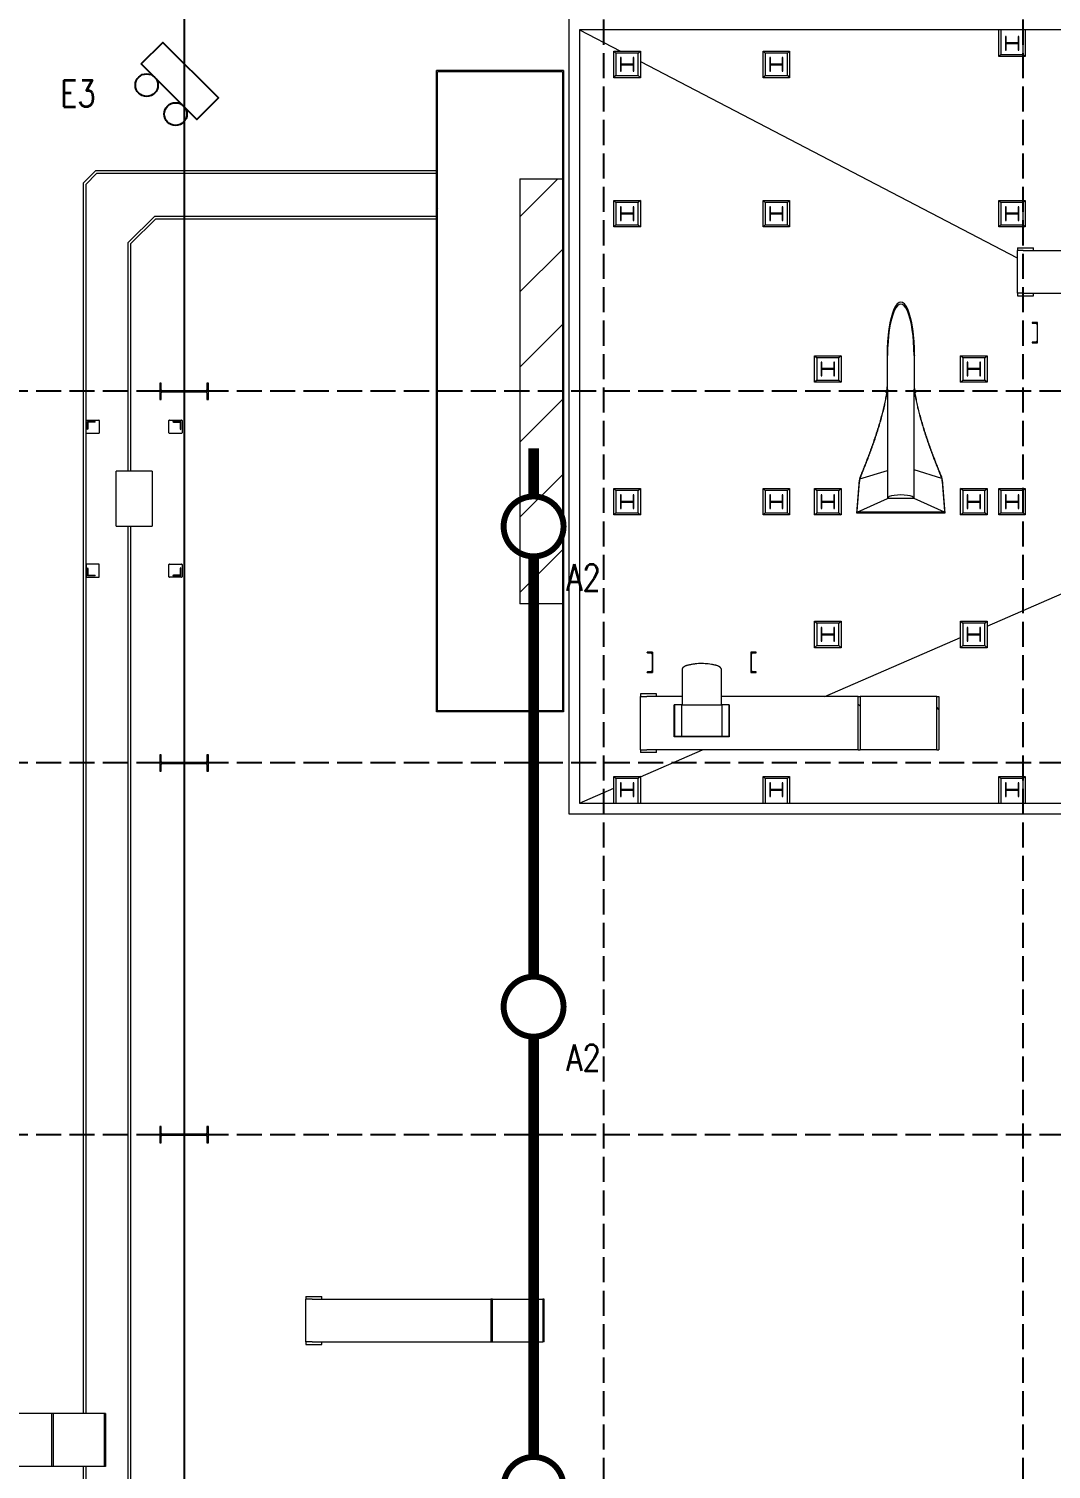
# Model space of a CAD drawing. Header units: millimetres. Extents: x 91119 to 433967, y 16708 to 144224.
# Drawn here: x 335228 to 354484, y 43395 to 70520 of the extents above; entities that cross this region are included whole.
import ezdxf

# ---------------------------------------------------------------- set-up
doc = ezdxf.new("R2010")
doc.units = ezdxf.units.MM
doc.header["$LTSCALE"] = 100
doc.linetypes.add('121217 IES and EMR$0$XKITLINE03', pattern=[6.299213, 4.724409, -1.574803])
doc.linetypes.add('DASHED', pattern=[19.05, 12.7, -6.35])
for name, color, linetype in [('121217 IES and EMR$0$grid', 8, 'Continuous'), ('121217 IES and EMR$0$Xref', 8, 'Continuous'), ('Lighting', 5, 'Continuous')]:
    doc.layers.add(name, color=color, linetype=linetype)
doc.styles.add('ROMANS', font='romans.shx', dxfattribs={"width": 0.8, "height": 2.5})

msp = doc.modelspace()

# ---------------------------------------------------------------- linework, layer by layer
at = {"layer": '121217 IES and EMR$0$grid', "linetype": '121217 IES and EMR$0$XKITLINE03'}
for p, q in [((338152, 138606), (338152, 22312)), ((346052, 138095), (346052, 25094)), ((353952, 138095), (353952, 25094)), ((338152, 125834), (338152, 30795)), ((409538, 63694), (256276, 63694)), ((409538, 56694), (257573, 56694)), ((409538, 49694), (255652, 49694))]:
    msp.add_line(p, q, dxfattribs=at)
at = {"layer": '121217 IES and EMR$0$Xref', "linetype": 'Continuous', "lineweight": 20}
for p, q in [((345402, 70699), (345402, 55739)), ((345602, 70499), (346370, 70099)), ((345602, 70499), (345602, 55939)), ((372202, 70499), (345602, 70499)), ((353497, 69999), (353497, 70499)), ((353957, 70499), (353537, 70499)), ((353537, 70499), (353537, 70039)), ((353635, 70378), (353623, 70378)), ((353623, 70378), (353623, 70120)), ((353635, 70267), (353635, 70378)), ((353848, 70255), (353647, 70255)), ((353860, 70378), (353860, 70267)), ((353872, 70378), (353860, 70378)), ((353872, 70120), (353872, 70378)), ((353957, 70039), (353957, 70499)), ((353997, 70499), (353997, 69999)), ((346247, 70099), (346747, 70099)), ((346247, 69599), (346247, 70099)), ((346247, 70099), (346287, 70059)), ((346287, 70059), (346287, 69639)), ((346707, 70059), (346287, 70059)), ((346707, 70059), (346747, 70099)), ((346707, 69639), (346707, 70059)), ((346747, 70099), (346747, 69599)), ((349057, 69599), (349057, 70099)), ((349057, 70099), (349557, 70099)), ((349057, 70099), (349097, 70059)), ((349517, 70059), (349097, 70059)), ((349097, 70059), (349097, 69639)), ((349557, 70099), (349517, 70059)), ((349517, 69639), (349517, 70059)), ((349557, 70099), (349557, 69599)), ((353497, 69999), (353537, 70039)), ((353997, 69999), (353497, 69999)), ((353537, 70039), (353957, 70039)), ((353623, 70120), (353635, 70120)), ((353635, 70120), (353635, 70230)), ((353647, 70243), (353848, 70243)), ((353860, 70230), (353860, 70120)), ((353860, 70120), (353872, 70120)), ((353997, 69999), (353957, 70039)), ((345297, 69732), (342907, 69732)), ((342907, 57656), (342907, 69732)), ((345277, 69712), (342927, 69712)), ((342927, 57676), (342927, 69712)), ((345277, 69712), (345277, 57676)), ((345297, 69732), (345297, 57656)), ((346385, 69978), (346373, 69978)), ((346373, 69978), (346373, 69720)), ((346373, 69720), (346385, 69720)), ((346385, 69867), (346385, 69978)), ((346385, 69720), (346385, 69830)), ((346598, 69855), (346397, 69855)), ((346397, 69843), (346598, 69843)), ((346610, 69978), (346610, 69867)), ((346622, 69978), (346610, 69978)), ((346610, 69830), (346610, 69720)), ((346610, 69720), (346622, 69720)), ((346622, 69720), (346622, 69978)), ((346747, 69902), (353844, 66204)), ((349183, 69978), (349183, 69720)), ((349195, 69978), (349183, 69978)), ((349183, 69720), (349195, 69720)), ((349195, 69867), (349195, 69978)), ((349195, 69720), (349195, 69830)), ((349408, 69855), (349207, 69855)), ((349207, 69843), (349408, 69843)), ((349420, 69978), (349420, 69867)), ((349432, 69978), (349420, 69978)), ((349420, 69830), (349420, 69720)), ((349420, 69720), (349432, 69720)), ((349432, 69720), (349432, 69978)), ((346247, 69599), (346287, 69639)), ((346747, 69599), (346247, 69599)), ((346287, 69639), (346707, 69639)), ((346707, 69639), (346747, 69599)), ((349097, 69639), (349057, 69599)), ((349557, 69599), (349057, 69599)), ((349097, 69639), (349517, 69639)), ((349517, 69639), (349557, 69599)), ((336485, 67844), (336252, 67611)), ((342907, 67844), (336485, 67844)), ((336252, 67611), (336252, 44444)), ((336506, 67794), (336302, 67590)), ((336302, 67590), (336302, 44444)), ((342907, 67794), (336506, 67794)), ((344477, 67694), (344477, 59694)), ((344477, 67694), (345277, 67694)), ((345277, 67694), (345277, 59694)), ((346247, 66789), (346247, 67289)), ((346247, 67289), (346747, 67289)), ((346247, 67289), (346287, 67249)), ((346747, 67289), (346707, 67249)), ((346747, 67289), (346747, 66789)), ((349057, 66789), (349057, 67289)), ((349057, 67289), (349557, 67289)), ((349057, 67289), (349097, 67249)), ((349557, 67289), (349517, 67249)), ((349557, 67289), (349557, 66789)), ((353497, 66789), (353497, 67289)), ((353497, 67289), (353997, 67289)), ((353537, 67249), (353497, 67289)), ((353957, 67249), (353997, 67289)), ((353997, 67289), (353997, 66789)), ((346707, 67249), (346287, 67249)), ((346287, 67249), (346287, 66829)), ((346373, 67168), (346373, 66910)), ((346385, 67168), (346373, 67168)), ((346385, 67057), (346385, 67168)), ((346385, 66910), (346385, 67020)), ((346598, 67045), (346397, 67045)), ((346397, 67033), (346598, 67033)), ((346610, 67168), (346610, 67057)), ((346622, 67168), (346610, 67168)), ((346610, 67020), (346610, 66910)), ((346622, 66910), (346622, 67168)), ((346707, 66829), (346707, 67249)), ((349517, 67249), (349097, 67249)), ((349097, 67249), (349097, 66829)), ((349183, 67168), (349183, 66910)), ((349195, 67168), (349183, 67168)), ((349195, 67057), (349195, 67168)), ((349195, 66910), (349195, 67020)), ((349408, 67045), (349207, 67045)), ((349207, 67033), (349408, 67033)), ((349420, 67168), (349420, 67057)), ((349432, 67168), (349420, 67168)), ((349420, 67020), (349420, 66910)), ((349432, 66910), (349432, 67168)), ((349517, 66829), (349517, 67249)), ((353957, 67249), (353537, 67249)), ((353537, 67249), (353537, 66829)), ((353623, 67168), (353623, 66910)), ((353635, 67168), (353623, 67168)), ((353635, 67057), (353635, 67168)), ((353635, 66910), (353635, 67020)), ((353848, 67045), (353647, 67045)), ((353647, 67033), (353848, 67033)), ((353860, 67168), (353860, 67057)), ((353872, 67168), (353860, 67168)), ((353860, 67020), (353860, 66910)), ((353872, 66910), (353872, 67168)), ((353957, 66829), (353957, 67249)), ((337102, 66497), (337599, 66994)), ((337152, 66477), (337620, 66944)), ((337599, 66994), (342907, 66994)), ((337620, 66944), (342907, 66944)), ((346287, 66829), (346247, 66789)), ((346747, 66789), (346247, 66789)), ((346287, 66829), (346707, 66829)), ((346373, 66910), (346385, 66910)), ((346610, 66910), (346622, 66910)), ((346707, 66829), (346747, 66789)), ((349097, 66829), (349057, 66789)), ((349557, 66789), (349057, 66789)), ((349097, 66829), (349517, 66829)), ((349183, 66910), (349195, 66910)), ((349420, 66910), (349432, 66910)), ((349517, 66829), (349557, 66789)), ((353497, 66789), (353537, 66829)), ((353997, 66789), (353497, 66789)), ((353537, 66829), (353957, 66829)), ((353623, 66910), (353635, 66910)), ((353860, 66910), (353872, 66910)), ((353997, 66789), (353957, 66829)), ((337102, 62192), (337102, 66497)), ((337152, 62192), (337152, 66477)), ((353954, 66344), (353844, 66344)), ((353844, 66344), (353844, 65544)), ((353852, 66394), (353852, 66344)), ((353852, 66394), (354152, 66394)), ((353954, 66344), (357184, 66344)), ((354152, 66344), (354152, 66394)), ((353954, 65544), (353844, 65544)), ((353852, 65544), (353852, 65494)), ((353852, 65494), (354152, 65494)), ((353954, 65544), (354781, 65544)), ((354152, 65494), (354152, 65544)), ((354126, 64989), (354126, 64985)), ((354227, 64989), (354126, 64989)), ((354134, 64976), (354202, 64970)), ((354217, 64954), (354217, 64643)), ((354227, 64608), (354227, 64989)), ((354126, 64612), (354126, 64608)), ((354126, 64608), (354227, 64608)), ((354202, 64627), (354134, 64621)), ((350027, 63864), (350027, 64364)), ((350027, 64364), (350527, 64364)), ((350027, 64364), (350067, 64324)), ((350487, 64324), (350067, 64324)), ((350067, 64324), (350067, 63904)), ((350527, 64364), (350487, 64324)), ((350487, 63904), (350487, 64324)), ((350527, 64364), (350527, 63864)), ((351392, 64370), (351392, 64362)), ((351392, 64370), (351402, 64370)), ((351402, 64362), (351392, 64362)), ((351392, 64362), (351392, 63733)), ((351402, 64362), (351402, 64370)), ((351402, 63732), (351402, 64362)), ((351902, 64370), (351902, 64362)), ((351902, 64370), (351912, 64370)), ((351902, 64362), (351902, 63732)), ((351912, 64362), (351902, 64362)), ((351912, 64370), (351912, 64362)), ((351912, 63733), (351912, 64362)), ((352777, 63864), (352777, 64364)), ((352777, 64364), (353277, 64364)), ((352817, 64324), (352777, 64364)), ((353237, 64324), (352817, 64324)), ((352817, 64324), (352817, 63904)), ((353237, 64324), (353277, 64364)), ((353237, 63904), (353237, 64324)), ((353277, 64364), (353277, 63864)), ((350153, 64243), (350153, 63985)), ((350165, 64243), (350153, 64243)), ((350165, 64132), (350165, 64243)), ((350165, 63985), (350165, 64095)), ((350378, 64120), (350177, 64120)), ((350177, 64108), (350378, 64108)), ((350390, 64243), (350390, 64132)), ((350402, 64243), (350390, 64243)), ((350390, 64095), (350390, 63985)), ((350402, 63985), (350402, 64243)), ((352903, 64243), (352903, 63985)), ((352915, 64243), (352903, 64243)), ((352915, 64132), (352915, 64243)), ((352915, 63985), (352915, 64095)), ((353128, 64120), (352927, 64120)), ((352927, 64108), (353128, 64108)), ((353140, 64243), (353140, 64132)), ((353152, 64243), (353140, 64243)), ((353140, 64095), (353140, 63985)), ((353152, 63985), (353152, 64243)), ((350067, 63904), (350027, 63864)), ((350527, 63864), (350027, 63864)), ((350067, 63904), (350487, 63904)), ((350153, 63985), (350165, 63985)), ((350390, 63985), (350402, 63985)), ((350487, 63904), (350527, 63864)), ((351392, 63751), (351369, 63659)), ((351392, 63733), (351392, 63775)), ((351912, 63733), (351912, 63775)), ((351936, 63658), (351912, 63751)), ((352777, 63864), (352817, 63904)), ((353277, 63864), (352777, 63864)), ((352817, 63904), (353237, 63904)), ((352903, 63985), (352915, 63985)), ((353140, 63985), (353152, 63985)), ((353277, 63864), (353237, 63904)), ((351392, 63733), (351402, 63732)), ((351402, 63732), (351392, 63733)), ((351402, 63732), (351402, 62201)), ((351402, 63732), (351402, 63732)), ((351902, 63732), (351912, 63733)), ((351912, 63733), (351902, 63732)), ((351902, 63732), (351902, 63732)), ((351902, 62215), (351902, 63732)), ((336306, 62911), (336306, 63141)), ((336316, 63151), (336546, 63151)), ((336331, 63126), (336481, 63126)), ((336331, 62976), (336331, 63126)), ((336333, 62976), (336331, 62976)), ((336343, 63102), (336343, 62986)), ((336471, 63114), (336355, 63114)), ((336481, 63126), (336481, 63124)), ((336556, 63141), (336556, 62911)), ((337866, 62911), (337866, 63141)), ((337876, 63151), (338106, 63151)), ((337941, 63126), (337941, 63124)), ((338091, 63126), (337941, 63126)), ((337951, 63114), (338067, 63114)), ((338079, 63102), (338079, 62986)), ((338089, 62976), (338091, 62976)), ((338091, 62976), (338091, 63126)), ((338116, 63141), (338116, 62911)), ((336546, 62901), (336316, 62901)), ((338106, 62901), (337876, 62901)), ((337551, 62192), (336871, 62192)), ((336871, 61154), (336871, 62192)), ((337551, 62192), (337551, 61154)), ((350881, 62046), (351402, 62201)), ((350881, 62046), (351402, 62201)), ((351402, 62201), (351402, 62201)), ((351402, 62201), (351402, 61676)), ((351402, 62201), (351402, 62201)), ((351902, 62215), (351902, 62215)), ((351902, 62215), (351903, 62215)), ((352423, 62053), (351902, 62215)), ((351902, 61676), (351902, 62215)), ((352423, 62053), (351902, 62215)), ((346247, 61864), (346747, 61864)), ((346247, 61364), (346247, 61864)), ((346247, 61864), (346287, 61824)), ((346707, 61824), (346747, 61864)), ((346747, 61864), (346747, 61364)), ((349057, 61864), (349557, 61864)), ((349057, 61364), (349057, 61864)), ((349057, 61864), (349097, 61824)), ((349517, 61824), (349557, 61864)), ((349557, 61864), (349557, 61364)), ((350027, 61864), (350527, 61864)), ((350027, 61364), (350027, 61864)), ((350027, 61864), (350067, 61824)), ((350487, 61824), (350527, 61864)), ((350527, 61864), (350527, 61364)), ((350871, 62047), (350871, 62047)), ((350881, 62046), (350871, 62047)), ((350871, 62047), (350881, 62046)), ((352433, 62054), (352423, 62053)), ((352423, 62053), (352433, 62054)), ((352433, 62054), (352432, 62054)), ((352777, 61364), (352777, 61864)), ((352777, 61864), (353277, 61864)), ((352817, 61824), (352777, 61864)), ((353237, 61824), (353277, 61864)), ((353277, 61864), (353277, 61364)), ((353497, 61364), (353497, 61864)), ((353497, 61864), (353997, 61864)), ((353497, 61864), (353537, 61824)), ((353997, 61864), (353957, 61824)), ((353997, 61864), (353997, 61364)), ((346287, 61824), (346287, 61404)), ((346707, 61824), (346287, 61824)), ((346373, 61743), (346373, 61485)), ((346385, 61743), (346373, 61743)), ((346385, 61632), (346385, 61743)), ((346385, 61485), (346385, 61595)), ((346598, 61620), (346397, 61620)), ((346397, 61608), (346598, 61608)), ((346610, 61743), (346610, 61632)), ((346622, 61743), (346610, 61743)), ((346610, 61595), (346610, 61485)), ((346622, 61485), (346622, 61743)), ((346707, 61404), (346707, 61824)), ((349097, 61824), (349097, 61404)), ((349517, 61824), (349097, 61824)), ((349183, 61743), (349183, 61485)), ((349195, 61743), (349183, 61743)), ((349195, 61632), (349195, 61743)), ((349195, 61485), (349195, 61595)), ((349408, 61620), (349207, 61620)), ((349207, 61608), (349408, 61608)), ((349420, 61743), (349420, 61632)), ((349432, 61743), (349420, 61743)), ((349420, 61595), (349420, 61485)), ((349432, 61485), (349432, 61743)), ((349517, 61404), (349517, 61824)), ((350067, 61824), (350067, 61404)), ((350487, 61824), (350067, 61824)), ((350153, 61743), (350153, 61485)), ((350165, 61743), (350153, 61743)), ((350165, 61632), (350165, 61743)), ((350165, 61485), (350165, 61595)), ((350378, 61620), (350177, 61620)), ((350177, 61608), (350378, 61608)), ((350390, 61743), (350390, 61632)), ((350402, 61743), (350390, 61743)), ((350390, 61595), (350390, 61485)), ((350402, 61485), (350402, 61743)), ((350487, 61404), (350487, 61824)), ((350829, 61417), (351402, 61676)), ((351902, 61677), (351402, 61677)), ((351903, 61676), (351402, 61676)), ((352476, 61417), (351902, 61676)), ((353237, 61824), (352817, 61824)), ((352817, 61824), (352817, 61404)), ((352903, 61743), (352903, 61485)), ((352915, 61743), (352903, 61743)), ((352915, 61632), (352915, 61743)), ((352915, 61485), (352915, 61595)), ((353128, 61620), (352927, 61620)), ((352927, 61608), (353128, 61608)), ((353140, 61743), (353140, 61632)), ((353152, 61743), (353140, 61743)), ((353140, 61595), (353140, 61485)), ((353152, 61485), (353152, 61743)), ((353237, 61404), (353237, 61824)), ((353957, 61824), (353537, 61824)), ((353537, 61824), (353537, 61404)), ((353623, 61743), (353623, 61485)), ((353635, 61743), (353623, 61743)), ((353635, 61632), (353635, 61743)), ((353635, 61485), (353635, 61595)), ((353848, 61620), (353647, 61620)), ((353647, 61608), (353848, 61608)), ((353860, 61743), (353860, 61632)), ((353872, 61743), (353860, 61743)), ((353860, 61595), (353860, 61485)), ((353872, 61485), (353872, 61743)), ((353957, 61404), (353957, 61824)), ((346247, 61364), (346287, 61404)), ((346747, 61364), (346247, 61364)), ((346287, 61404), (346707, 61404)), ((346373, 61485), (346385, 61485)), ((346610, 61485), (346622, 61485)), ((346707, 61404), (346747, 61364)), ((349057, 61364), (349097, 61404)), ((349557, 61364), (349057, 61364)), ((349097, 61404), (349517, 61404)), ((349183, 61485), (349195, 61485)), ((349420, 61485), (349432, 61485)), ((349517, 61404), (349557, 61364)), ((350027, 61364), (350067, 61404)), ((350527, 61364), (350027, 61364)), ((350067, 61404), (350487, 61404)), ((350153, 61485), (350165, 61485)), ((350390, 61485), (350402, 61485)), ((350487, 61404), (350527, 61364)), ((350818, 61406), (352487, 61406)), ((350819, 61417), (350819, 61417)), ((350819, 61417), (350829, 61417)), ((352486, 61417), (350819, 61417)), ((352476, 61417), (352486, 61417)), ((352486, 61417), (352486, 61417)), ((352777, 61364), (352817, 61404)), ((353277, 61364), (352777, 61364)), ((352817, 61404), (353237, 61404)), ((352903, 61485), (352915, 61485)), ((353140, 61485), (353152, 61485)), ((353277, 61364), (353237, 61404)), ((353537, 61404), (353497, 61364)), ((353997, 61364), (353497, 61364)), ((353537, 61404), (353957, 61404)), ((353623, 61485), (353635, 61485)), ((353860, 61485), (353872, 61485)), ((353957, 61404), (353997, 61364)), ((336871, 61154), (337551, 61154)), ((337102, 39983), (337102, 61154)), ((337152, 39983), (337152, 61154)), ((353277, 59272), (357702, 61194)), ((336306, 60431), (336306, 60201)), ((336546, 60441), (336316, 60441)), ((336331, 60366), (336333, 60366)), ((336331, 60216), (336331, 60366)), ((336343, 60356), (336343, 60240)), ((336355, 60228), (336471, 60228)), ((336481, 60218), (336481, 60216)), ((336556, 60201), (336556, 60431)), ((337866, 60201), (337866, 60431)), ((337876, 60441), (338106, 60441)), ((337941, 60218), (337941, 60216)), ((338067, 60228), (337951, 60228)), ((338079, 60356), (338079, 60240)), ((338091, 60366), (338089, 60366)), ((338091, 60216), (338091, 60366)), ((338116, 60431), (338116, 60201)), ((336316, 60191), (336546, 60191)), ((336481, 60216), (336331, 60216)), ((338106, 60191), (337876, 60191)), ((337941, 60216), (338091, 60216)), ((345277, 59694), (344477, 59694)), ((350027, 59364), (350527, 59364)), ((350027, 58864), (350027, 59364)), ((350027, 59364), (350067, 59324)), ((350067, 59324), (350067, 58904)), ((350487, 59324), (350067, 59324)), ((350153, 59243), (350153, 58985)), ((350165, 59243), (350153, 59243)), ((350165, 59132), (350165, 59243)), ((350390, 59243), (350390, 59132)), ((350402, 59243), (350390, 59243)), ((350402, 58985), (350402, 59243)), ((350487, 59324), (350527, 59364)), ((350487, 58904), (350487, 59324)), ((350527, 59364), (350527, 58864)), ((352777, 59364), (353277, 59364)), ((352777, 58864), (352777, 59364)), ((352777, 59364), (352817, 59324)), ((352817, 59324), (352817, 58904)), ((353237, 59324), (352817, 59324)), ((352903, 59243), (352903, 58985)), ((352915, 59243), (352903, 59243)), ((352915, 59132), (352915, 59243)), ((353140, 59243), (353140, 59132)), ((353152, 59243), (353140, 59243)), ((353152, 58985), (353152, 59243)), ((353237, 59324), (353277, 59364)), ((353237, 58904), (353237, 59324)), ((353277, 59364), (353277, 58864)), ((350027, 58864), (350067, 58904)), ((350527, 58864), (350027, 58864)), ((350067, 58904), (350487, 58904)), ((350153, 58985), (350165, 58985)), ((350165, 58985), (350165, 59095)), ((350378, 59120), (350177, 59120)), ((350177, 59108), (350378, 59108)), ((350219, 57944), (352777, 59055)), ((350390, 59095), (350390, 58985)), ((350390, 58985), (350402, 58985)), ((350487, 58904), (350527, 58864)), ((352777, 58864), (352817, 58904)), ((353277, 58864), (352777, 58864)), ((352817, 58904), (353237, 58904)), ((352903, 58985), (352915, 58985)), ((352915, 58985), (352915, 59095)), ((353128, 59120), (352927, 59120)), ((352927, 59108), (353128, 59108)), ((353140, 59095), (353140, 58985)), ((353140, 58985), (353152, 58985)), ((353237, 58904), (353277, 58864)), ((346977, 58780), (346876, 58780)), ((346876, 58776), (346876, 58780)), ((346884, 58767), (346952, 58761)), ((346967, 58745), (346967, 58434)), ((346977, 58780), (346977, 58399)), ((348828, 58780), (348828, 58399)), ((348929, 58780), (348828, 58780)), ((348838, 58434), (348838, 58745)), ((348853, 58761), (348921, 58767)), ((348929, 58776), (348929, 58780)), ((346876, 58399), (346876, 58403)), ((346876, 58399), (346977, 58399)), ((346952, 58418), (346884, 58412)), ((347531, 58450), (347531, 57789)), ((348274, 57789), (348274, 58450)), ((348828, 58399), (348929, 58399)), ((348921, 58412), (348853, 58418)), ((348929, 58399), (348929, 58403)), ((346744, 57944), (346870, 57944)), ((346744, 57944), (346744, 56944)), ((346752, 57994), (346752, 57944)), ((347052, 57994), (346752, 57994)), ((347531, 57944), (346870, 57944)), ((347052, 57944), (347052, 57994)), ((347385, 57184), (347385, 57789)), ((347395, 57789), (347385, 57789)), ((347522, 57789), (347395, 57789)), ((347395, 57192), (347395, 57789)), ((347522, 57789), (347522, 57192)), ((347531, 57789), (348274, 57789)), ((350847, 57944), (348274, 57944)), ((348283, 57789), (348283, 57192)), ((348410, 57789), (348283, 57789)), ((348420, 57789), (348410, 57789)), ((348410, 57789), (348410, 57192)), ((348420, 57789), (348420, 57184)), ((350847, 57944), (350885, 57944)), ((350847, 56944), (350847, 57944)), ((352329, 57944), (350885, 57944)), ((350885, 57944), (350885, 56944)), ((352329, 57944), (352368, 57944)), ((352329, 56944), (352329, 57944)), ((352368, 57944), (352368, 56944)), ((345297, 57656), (342907, 57656)), ((345277, 57676), (342927, 57676)), ((348420, 57184), (347385, 57184)), ((348410, 57192), (347395, 57192)), ((346744, 56944), (346870, 56944)), ((346747, 56436), (347917, 56944)), ((346752, 56944), (346752, 56894)), ((347052, 56894), (346752, 56894)), ((350847, 56944), (346870, 56944)), ((347052, 56894), (347052, 56944)), ((350847, 56944), (350885, 56944)), ((352329, 56944), (350885, 56944)), ((352329, 56944), (352368, 56944)), ((346247, 56439), (346747, 56439)), ((346247, 55939), (346247, 56439)), ((346247, 56439), (346287, 56399)), ((346747, 56439), (346707, 56399)), ((346747, 56439), (346747, 55939)), ((349057, 56439), (349557, 56439)), ((349057, 55939), (349057, 56439)), ((349057, 56439), (349097, 56399)), ((349557, 56439), (349517, 56399)), ((349557, 56439), (349557, 55939)), ((353497, 55939), (353497, 56439)), ((353497, 56439), (353997, 56439)), ((353537, 56399), (353497, 56439)), ((353957, 56399), (353997, 56439)), ((353997, 56439), (353997, 55939)), ((345602, 55939), (346247, 56219)), ((346287, 56399), (346287, 55939)), ((346707, 56399), (346287, 56399)), ((346373, 56318), (346373, 56060)), ((346385, 56318), (346373, 56318)), ((346385, 56207), (346385, 56318)), ((346385, 56060), (346385, 56170)), ((346598, 56195), (346397, 56195)), ((346397, 56183), (346598, 56183)), ((346610, 56318), (346610, 56207)), ((346622, 56318), (346610, 56318)), ((346610, 56170), (346610, 56060)), ((346622, 56060), (346622, 56318)), ((346707, 55939), (346707, 56399)), ((349097, 56399), (349097, 55939)), ((349517, 56399), (349097, 56399)), ((349183, 56318), (349183, 56060)), ((349195, 56318), (349183, 56318)), ((349195, 56207), (349195, 56318)), ((349195, 56060), (349195, 56170)), ((349408, 56195), (349207, 56195)), ((349207, 56183), (349408, 56183)), ((349420, 56318), (349420, 56207)), ((349432, 56318), (349420, 56318)), ((349420, 56170), (349420, 56060)), ((349432, 56060), (349432, 56318)), ((349517, 55939), (349517, 56399)), ((353957, 56399), (353537, 56399)), ((353537, 56399), (353537, 55939)), ((353623, 56318), (353623, 56060)), ((353635, 56318), (353623, 56318)), ((353635, 56207), (353635, 56318)), ((353635, 56060), (353635, 56170)), ((353848, 56195), (353647, 56195)), ((353647, 56183), (353848, 56183)), ((353860, 56318), (353860, 56207)), ((353872, 56318), (353860, 56318)), ((353860, 56170), (353860, 56060)), ((353872, 56060), (353872, 56318)), ((353957, 55939), (353957, 56399)), ((345602, 55939), (372202, 55939)), ((346287, 55939), (346707, 55939)), ((346373, 56060), (346385, 56060)), ((346610, 56060), (346622, 56060)), ((349097, 55939), (349517, 55939)), ((349183, 56060), (349195, 56060)), ((349420, 56060), (349432, 56060)), ((353537, 55939), (353957, 55939)), ((353623, 56060), (353635, 56060)), ((353860, 56060), (353872, 56060)), ((345402, 55739), (372402, 55739)), ((340563, 46594), (340438, 46594)), ((340438, 46594), (340438, 45794)), ((340446, 46644), (340446, 46594)), ((340446, 46644), (340746, 46644)), ((340563, 46594), (342226, 46594)), ((340746, 46594), (340746, 46644)), ((342226, 46594), (343932, 46594)), ((343932, 46594), (344909, 46594)), ((343932, 46594), (343932, 45794)), ((343959, 46594), (343932, 46594)), ((343959, 45794), (343959, 46594)), ((344909, 46594), (344909, 45794)), ((344933, 46594), (344909, 46594)), ((344933, 45794), (344933, 46594)), ((340563, 45794), (340438, 45794)), ((340446, 45794), (340446, 45744)), ((340446, 45744), (340746, 45744)), ((340563, 45794), (342226, 45794)), ((340746, 45744), (340746, 45794)), ((342226, 45794), (343932, 45794)), ((343932, 45794), (344909, 45794)), ((343959, 45794), (343932, 45794)), ((344933, 45794), (344909, 45794)), ((335659, 44444), (333426, 44444)), ((335687, 44444), (335659, 44444)), ((336651, 44444), (335659, 44444)), ((335659, 43444), (335659, 44444)), ((335687, 44444), (335687, 43444)), ((336675, 44444), (336651, 44444)), ((336651, 43444), (336651, 44444)), ((336675, 44444), (336675, 43444)), ((335659, 43444), (333426, 43444)), ((335687, 43444), (335659, 43444)), ((336651, 43444), (335687, 43444)), ((336252, 43444), (336252, 34816)), ((336302, 43444), (336302, 35244)), ((336675, 43444), (336651, 43444))]:
    msp.add_line(p, q, dxfattribs=at)
at = {"layer": '121217 IES and EMR$0$Xref', "linetype": 'Continuous', "lineweight": 0}
for p, q in [((343162, 69732), (343182, 69712)), ((344576, 69732), (344596, 69712)), ((345277, 69031), (345297, 69011)), ((342907, 68572), (342927, 68552)), ((345193, 67694), (344477, 66978)), ((345277, 67616), (345297, 67596)), ((342907, 67158), (342927, 67138)), ((345277, 66364), (344477, 65564)), ((345277, 66202), (345297, 66182)), ((342907, 65744), (342927, 65724)), ((345277, 64950), (344477, 64150)), ((345277, 64788), (345297, 64768)), ((350165, 64180), (350153, 64168)), ((352932, 64120), (352903, 64090)), ((338373, 63702), (338356, 63685)), ((345277, 63536), (344477, 62736)), ((345277, 63374), (345297, 63354)), ((351241, 63066), (351249, 63059)), ((345277, 62121), (344477, 61321)), ((345277, 61960), (345297, 61940)), ((352440, 61868), (352451, 61857)), ((350402, 61590), (350390, 61578)), ((342907, 61501), (342927, 61481)), ((353152, 61511), (353140, 61499)), ((345277, 60707), (344477, 59907)), ((345277, 60545), (345297, 60525)), ((342907, 60087), (342927, 60067)), ((345277, 59131), (345297, 59111)), ((342907, 58673), (342927, 58653)), ((350847, 57804), (350885, 57766)), ((343904, 57676), (343924, 57656)), ((345277, 57717), (345297, 57697)), ((352329, 57736), (352368, 57698)), ((346385, 56158), (346373, 56146)), ((346422, 56195), (346410, 56183)), ((349250, 56195), (349238, 56183)), ((349195, 56139), (349183, 56127)), ((338515, 49702), (338498, 49685)), ((338612, 49799), (338584, 49771)), ((344933, 46221), (344909, 46197)), ((336651, 43716), (336675, 43692))]:
    msp.add_line(p, q, dxfattribs=at)
at = {"layer": '121217 IES and EMR$0$Xref', "linetype": 'Continuous', "lineweight": 15}
for p, q in [((337693, 63846), (337693, 63541)), ((337721, 63846), (337693, 63846)), ((337721, 63721), (337721, 63846)), ((338584, 63846), (338584, 63721)), ((338612, 63846), (338584, 63846)), ((338612, 63541), (338612, 63846)), ((337693, 63541), (337721, 63541)), ((337721, 63541), (337721, 63666)), ((338565, 63702), (337740, 63702)), ((337740, 63685), (338565, 63685)), ((338584, 63666), (338584, 63541)), ((338584, 63541), (338612, 63541)), ((337693, 56846), (337693, 56541)), ((337721, 56846), (337693, 56846)), ((337721, 56721), (337721, 56846)), ((338565, 56702), (337740, 56702)), ((338584, 56846), (338584, 56721)), ((338612, 56846), (338584, 56846)), ((338612, 56541), (338612, 56846)), ((337693, 56541), (337721, 56541)), ((337721, 56541), (337721, 56666)), ((337740, 56685), (338565, 56685)), ((338584, 56666), (338584, 56541)), ((338584, 56541), (338612, 56541)), ((337693, 49846), (337693, 49541)), ((337721, 49846), (337693, 49846)), ((337721, 49721), (337721, 49846)), ((337721, 49541), (337721, 49666)), ((338565, 49702), (337740, 49702)), ((337740, 49685), (338565, 49685)), ((338584, 49846), (338584, 49721)), ((338612, 49846), (338584, 49846)), ((338584, 49666), (338584, 49541)), ((338612, 49541), (338612, 49846)), ((337693, 49541), (337721, 49541)), ((338584, 49541), (338612, 49541))]:
    msp.add_line(p, q, dxfattribs=at)
at = {"layer": '121217 IES and EMR$0$Xref', "linetype": 'Continuous', "lineweight": 20}
for centre, radius, start, end in [((353647, 70267), 12.7, 180, 270), ((353848, 70267), 12.7, 270, 0), ((353647, 70230), 12.7, 90, 180), ((353848, 70230), 12.7, 0, 90), ((346397, 69867), 12.7, 180, 270), ((346397, 69830), 12.7, 90, 180), ((346598, 69867), 12.7, 270, 0), ((346598, 69830), 12.7, 0, 90), ((349207, 69867), 12.7, 180, 270), ((349207, 69830), 12.7, 90, 180), ((349408, 69867), 12.7, 270, 0), ((349408, 69830), 12.7, 0, 90), ((346397, 67057), 12.7, 180, 270), ((346397, 67020), 12.7, 90, 180), ((346598, 67057), 12.7, 270, 0), ((346598, 67020), 12.7, 0, 90), ((349207, 67057), 12.7, 180, 270), ((349207, 67020), 12.7, 90, 180), ((349408, 67057), 12.7, 270, 0), ((349408, 67020), 12.7, 0, 90), ((353647, 67057), 12.7, 180, 270), ((353647, 67020), 12.7, 90, 180), ((353848, 67057), 12.7, 270, 0), ((353848, 67020), 12.7, 0, 90), ((354135, 64985), 9, 180, 264.8983), ((354201, 64954), 16, 0, 84.8983), ((354135, 64612), 9, 95.1017, 180), ((354201, 64643), 16, 275.1017, 0), ((350177, 64132), 12.7, 180, 270), ((350177, 64095), 12.7, 90, 180), ((350378, 64132), 12.7, 270, 0), ((350378, 64095), 12.7, 0, 90), ((352927, 64132), 12.7, 180, 270), ((352927, 64095), 12.7, 90, 180), ((353128, 64132), 12.7, 270, 0), ((353128, 64095), 12.7, 0, 90), ((336316, 63141), 10, 90, 180), ((336333, 62986), 10, 270, 0), ((336355, 63102), 12, 90, 180), ((336471, 63124), 10, 270, 0), ((336546, 63141), 10, 0, 90), ((337876, 63141), 10, 90, 180), ((337951, 63124), 10, 180, 270), ((338067, 63102), 12, 0, 90), ((338089, 62986), 10, 180, 270), ((338106, 63141), 10, 0, 90), ((336316, 62911), 10, 180, 270), ((336546, 62911), 10, 270, 0), ((337876, 62911), 10, 180, 270), ((338106, 62911), 10, 270, 0), ((346397, 61632), 12.7, 180, 270), ((346397, 61595), 12.7, 90, 180), ((346598, 61632), 12.7, 270, 0), ((346598, 61595), 12.7, 0, 90), ((349207, 61632), 12.7, 180, 270), ((349207, 61595), 12.7, 90, 180), ((349408, 61632), 12.7, 270, 0), ((349408, 61595), 12.7, 0, 90), ((350177, 61632), 12.7, 180, 270), ((350177, 61595), 12.7, 90, 180), ((350378, 61632), 12.7, 270, 0), ((350378, 61595), 12.7, 0, 90), ((352927, 61632), 12.7, 180, 270), ((352927, 61595), 12.7, 90, 180), ((353128, 61632), 12.7, 270, 0), ((353128, 61595), 12.7, 0, 90), ((353647, 61632), 12.7, 180, 270), ((353647, 61595), 12.7, 90, 180), ((353848, 61632), 12.7, 270, 0), ((353848, 61595), 12.7, 0, 90), ((336316, 60431), 10, 90, 180), ((336333, 60356), 10, 0, 90), ((336355, 60240), 12, 180, 270), ((336471, 60218), 10, 0, 90), ((336546, 60431), 10, 0, 90), ((337876, 60431), 10, 90, 180), ((337951, 60218), 10, 90, 180), ((338067, 60240), 12, 270, 0), ((338089, 60356), 10, 90, 180), ((338106, 60431), 10, 0, 90), ((336316, 60201), 10, 180, 270), ((336546, 60201), 10, 270, 0), ((337876, 60201), 10, 180, 270), ((338106, 60201), 10, 270, 0), ((350177, 59132), 12.7, 180, 270), ((350177, 59095), 12.7, 90, 180), ((350378, 59132), 12.7, 270, 0), ((350378, 59095), 12.7, 0, 90), ((352927, 59132), 12.7, 180, 270), ((352927, 59095), 12.7, 90, 180), ((353128, 59132), 12.7, 270, 0), ((353128, 59095), 12.7, 0, 90), ((346885, 58776), 9, 180, 264.8983), ((346951, 58745), 16, 0, 84.8983), ((348854, 58745), 16, 95.1017, 180), ((348920, 58776), 9, 275.1017, 0), ((346885, 58403), 9, 95.1017, 180), ((346951, 58434), 16, 275.1017, 0), ((348854, 58434), 16, 180, 264.8983), ((348920, 58403), 9, 0, 84.8983), ((346397, 56207), 12.7, 180, 270), ((346397, 56170), 12.7, 90, 180), ((346598, 56207), 12.7, 270, 0), ((346598, 56170), 12.7, 0, 90), ((349207, 56207), 12.7, 180, 270), ((349207, 56170), 12.7, 90, 180), ((349408, 56207), 12.7, 270, 0), ((349408, 56170), 12.7, 0, 90), ((353647, 56207), 12.7, 180, 270), ((353647, 56170), 12.7, 90, 180), ((353848, 56207), 12.7, 270, 0), ((353848, 56170), 12.7, 0, 90)]:
    msp.add_arc(centre, radius, start, end, dxfattribs=at)
at = {"layer": '121217 IES and EMR$0$Xref', "linetype": 'Continuous', "lineweight": 15}
for centre, start, end in [((337740, 63721), 180, 270), ((337740, 63666), 90, 180), ((338565, 63721), 270, 0), ((338565, 63666), 0, 90), ((337740, 56721), 180, 270), ((338565, 56721), 270, 0), ((337740, 56666), 90, 180), ((338565, 56666), 0, 90), ((337740, 49721), 180, 270), ((337740, 49666), 90, 180), ((338565, 49721), 270, 0), ((338565, 49666), 0, 90)]:
    msp.add_arc(centre, 19.1, start, end, dxfattribs=at)
at = {"layer": '121217 IES and EMR$0$Xref', "linetype": 'Continuous', "lineweight": 20}
for centre, major_axis, start_param, end_param in [((351652, 64370), (0, -1005), 1.570796, 4.712389), ((351652, 64370), (0, -966), 1.570796, 4.712389), ((351652, 61677), (250, 0), 0, 3.141593)]:
    msp.add_ellipse(centre, major_axis=major_axis, ratio=0.258819, start_param=start_param, end_param=end_param, dxfattribs=at)
for points, knots in [([(351392, 63733), (351387, 63696), (351382, 63660), (351369, 63587), (351362, 63551), (351348, 63479), (351340, 63443), (351323, 63371), (351315, 63335), (351301, 63282), (351297, 63264), (351287, 63228), (351282, 63210), (351268, 63157), (351258, 63122), (351237, 63051), (351226, 63016), (351204, 62945), (351193, 62910), (351170, 62840), (351158, 62805), (351134, 62735), (351122, 62701), (351085, 62596), (351060, 62527), (351008, 62389), (350981, 62321), (350927, 62184), (350899, 62115), (350871, 62047)], [0, 0, 0, 0, 0.0625, 0.0625, 0.125, 0.125, 0.1875, 0.1875, 0.25, 0.25, 0.28125, 0.28125, 0.3125, 0.3125, 0.375, 0.375, 0.4375, 0.4375, 0.5, 0.5, 0.5625, 0.5625, 0.625, 0.625, 0.75, 0.75, 0.875, 0.875, 1, 1, 1, 1]), ([(350881, 62046), (350909, 62114), (350937, 62182), (350991, 62319), (351018, 62388), (351057, 62492), (351070, 62526), (351095, 62596), (351108, 62630), (351145, 62734), (351169, 62804), (351203, 62909), (351214, 62944), (351231, 62997), (351236, 63015), (351247, 63050), (351252, 63068), (351268, 63121), (351278, 63156), (351297, 63227), (351307, 63263), (351325, 63334), (351333, 63370), (351350, 63442), (351358, 63478), (351372, 63550), (351379, 63586), (351392, 63659), (351397, 63695), (351402, 63732)], [0, 0, 0, 0, 0.125, 0.125, 0.25, 0.25, 0.3125, 0.3125, 0.375, 0.375, 0.5, 0.5, 0.5625, 0.5625, 0.59375, 0.59375, 0.625, 0.625, 0.6875, 0.6875, 0.75, 0.75, 0.8125, 0.8125, 0.875, 0.875, 0.9375, 0.9375, 1, 1, 1, 1]), ([(351902, 63732), (351908, 63696), (351913, 63659), (351926, 63587), (351933, 63551), (351947, 63479), (351955, 63443), (351971, 63372), (351980, 63336), (351994, 63283), (351998, 63265), (352008, 63230), (352012, 63212), (352027, 63159), (352037, 63123), (352058, 63053), (352069, 63018), (352090, 62948), (352102, 62913), (352125, 62843), (352136, 62808), (352154, 62756), (352160, 62739), (352172, 62704), (352178, 62687), (352209, 62600), (352234, 62531), (352286, 62394), (352313, 62325), (352367, 62189), (352395, 62121), (352423, 62053)], [0, 0, 0, 0, 0.0625, 0.0625, 0.125, 0.125, 0.1875, 0.1875, 0.25, 0.25, 0.28125, 0.28125, 0.3125, 0.3125, 0.375, 0.375, 0.4375, 0.4375, 0.5, 0.5, 0.5625, 0.5625, 0.59375, 0.59375, 0.625, 0.625, 0.75, 0.75, 0.875, 0.875, 1, 1, 1, 1]), ([(352433, 62054), (352405, 62122), (352377, 62190), (352323, 62327), (352296, 62395), (352257, 62498), (352244, 62533), (352219, 62601), (352207, 62636), (352170, 62740), (352146, 62809), (352112, 62914), (352100, 62949), (352084, 63001), (352079, 63019), (352068, 63054), (352063, 63072), (352047, 63125), (352037, 63160), (352018, 63231), (352008, 63266), (351990, 63337), (351981, 63373), (351965, 63444), (351957, 63480), (351943, 63552), (351936, 63588), (351923, 63660), (351918, 63696), (351912, 63733)], [0, 0, 0, 0, 0.125, 0.125, 0.25, 0.25, 0.3125, 0.3125, 0.375, 0.375, 0.5, 0.5, 0.5625, 0.5625, 0.59375, 0.59375, 0.625, 0.625, 0.6875, 0.6875, 0.75, 0.75, 0.8125, 0.8125, 0.875, 0.875, 0.9375, 0.9375, 1, 1, 1, 1]), ([(350871, 62047), (350861, 61942), (350852, 61837), (350834, 61627), (350826, 61522), (350819, 61417)], [0, 0, 0, 0, 0.5, 0.5, 1, 1, 1, 1]), ([(350829, 61417), (350836, 61522), (350844, 61626), (350862, 61836), (350871, 61941), (350881, 62046)], [0, 0, 0, 0, 0.5, 0.5, 1, 1, 1, 1]), ([(352423, 62053), (352433, 61947), (352442, 61841), (352460, 61629), (352469, 61523), (352476, 61417)], [0, 0, 0, 0, 0.5, 0.5, 1, 1, 1, 1]), ([(352486, 61417), (352479, 61523), (352470, 61629), (352452, 61842), (352443, 61948), (352433, 62054)], [0, 0, 0, 0, 0.5, 0.5, 1, 1, 1, 1]), ([(352487, 61406), (352487, 61407), (352487, 61408), (352487, 61409), (352487, 61410), (352487, 61411), (352487, 61411)], [0, 0, 0, 0, 0.25, 0.25, 0.25, 0.5, 0.5, 0.5, 0.5]), ([(347658, 58538), (347651, 58537), (347644, 58536), (347631, 58532), (347624, 58530), (347611, 58526), (347605, 58524), (347595, 58520), (347592, 58518), (347587, 58516), (347586, 58515), (347583, 58514), (347581, 58513), (347577, 58511), (347574, 58509), (347568, 58505), (347565, 58503), (347559, 58499), (347557, 58497), (347553, 58494), (347553, 58494), (347551, 58492), (347551, 58492), (347549, 58490), (347548, 58489), (347544, 58485), (347542, 58482), (347539, 58478), (347538, 58476), (347537, 58473), (347536, 58471), (347535, 58468), (347534, 58467), (347533, 58464), (347533, 58463), (347532, 58462), (347532, 58461), (347531, 58456), (347531, 58453), (347531, 58450)], [0, 0, 0, 0, 0.125, 0.125, 0.25, 0.25, 0.375, 0.375, 0.4375, 0.4375, 0.46875, 0.46875, 0.5, 0.5, 0.5625, 0.5625, 0.625, 0.625, 0.6875, 0.6875, 0.703125, 0.703125, 0.71875, 0.71875, 0.75, 0.75, 0.8125, 0.8125, 0.84375, 0.84375, 0.875, 0.875, 0.90625, 0.90625, 0.921875, 0.921875, 0.9375, 0.9375, 1, 1, 1, 1]), ([(348147, 58538), (348127, 58543), (348107, 58547), (348067, 58554), (348046, 58557), (348006, 58561), (347985, 58563), (347944, 58565), (347924, 58566), (347893, 58566), (347883, 58566), (347867, 58565), (347862, 58565), (347852, 58565), (347846, 58565), (347821, 58563), (347800, 58562), (347759, 58557), (347739, 58554), (347698, 58547), (347678, 58543), (347658, 58538)], [0, 0, 0, 0, 0.125, 0.125, 0.25, 0.25, 0.375, 0.375, 0.5, 0.5, 0.5625, 0.5625, 0.59375, 0.59375, 0.625, 0.625, 0.75, 0.75, 0.875, 0.875, 1, 1, 1, 1]), ([(348274, 58450), (348274, 58450), (348274, 58451), (348274, 58453), (348274, 58454), (348273, 58457), (348273, 58458), (348273, 58462), (348272, 58463), (348271, 58467), (348270, 58468), (348268, 58473), (348267, 58476), (348264, 58480), (348263, 58482), (348261, 58484), (348261, 58485), (348260, 58486), (348259, 58487), (348256, 58490), (348254, 58492), (348248, 58497), (348246, 58499), (348242, 58502), (348240, 58503), (348237, 58505), (348236, 58506), (348231, 58509), (348228, 58511), (348219, 58515), (348213, 58518), (348200, 58524), (348194, 58526), (348184, 58529), (348181, 58530), (348174, 58532), (348171, 58533), (348161, 58536), (348154, 58537), (348147, 58538)], [0, 0, 0, 0, 0.015625, 0.015625, 0.03125, 0.03125, 0.0625, 0.0625, 0.09375, 0.09375, 0.125, 0.125, 0.1875, 0.1875, 0.21875, 0.21875, 0.234375, 0.234375, 0.25, 0.25, 0.3125, 0.3125, 0.375, 0.375, 0.40625, 0.40625, 0.4375, 0.4375, 0.5, 0.5, 0.625, 0.625, 0.75, 0.75, 0.8125, 0.8125, 0.875, 0.875, 1, 1, 1, 1])]:
    msp.add_open_spline(points, degree=3, knots=knots, dxfattribs=at)
for points in [[(350819, 61417), (350818, 61415), (350818, 61413), (350818, 61411)], [(350818, 61411), (350818, 61411), (350818, 61410), (350818, 61409)], [(350818, 61409), (350818, 61408), (350818, 61407), (350818, 61406)], [(352487, 61411), (352487, 61413), (352486, 61415), (352486, 61417)]]:
    msp.add_open_spline(points, degree=3, dxfattribs=at)
at = {"layer": 'Lighting'}
msp.add_lwpolyline([(337347, 69862), (337750, 70265), (338798, 69217), (338395, 68814)], close=True, dxfattribs=at)
at = {"layer": 'Lighting', "color": 1, "linetype": 'DASHED', "const_width": 200}
for points in [[(344735, 61714), (344735, 62619)], [(344735, 52669), (344735, 60585)], [(344735, 43625), (344735, 51540)]]:
    msp.add_lwpolyline(points, dxfattribs=at)
at = {"layer": 'Lighting', "const_width": 112}
for points in [[(344171, 61149, 1), (345300, 61149, 1)], [(344171, 52105, 1), (345300, 52105, 1)], [(344171, 43060, 1), (345300, 43060, 1)]]:
    msp.add_lwpolyline(points, format="xyb", close=True, dxfattribs=at)
at = {"layer": 'Lighting'}
for centre in [(337448, 69460), (337993, 68915)]:
    msp.add_circle(centre, 213, dxfattribs=at)

# ---------------------------------------------------------------- texts
at = {"layer": 'Lighting', "color": 0, "style": 'ROMANS', "width": 0.8}
msp.add_text('E3', height=500, dxfattribs=at).set_placement((335819, 69051))
at = {"layer": 'Lighting', "color": 0, "char_height": 500, "width": 7884.62, "attachment_point": 1, "style": 'ROMANS'}
for insert in [(345348, 60438), (345348, 51394)]:
    msp.add_mtext('A2', dxfattribs=dict(at, insert=insert))

doc.saveas('drawing.dxf')
